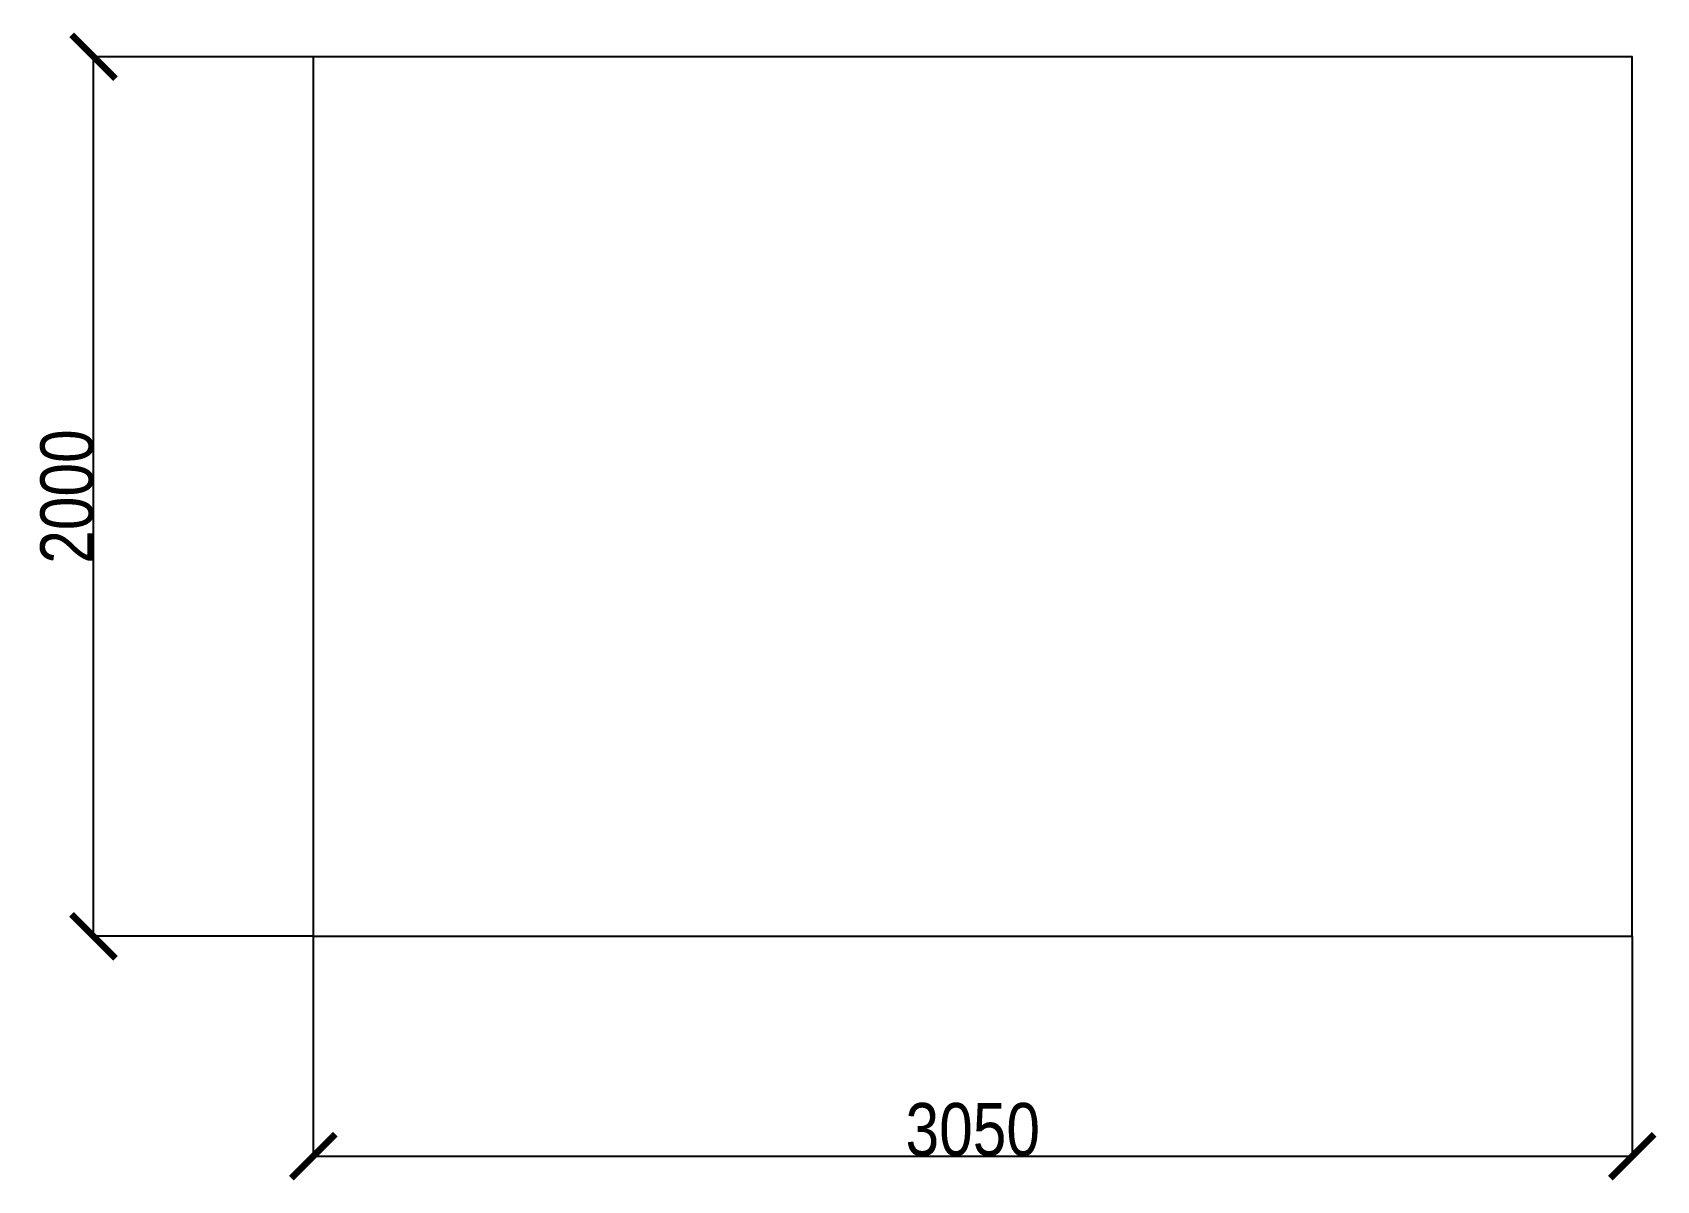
# Model space of a CAD drawing. Header units: millimetres. Extents: x -639 to 3055, y -555 to 2055.
import ezdxf

# ---------------------------------------------------------------- set-up
doc = ezdxf.new("R2010")
doc.units = ezdxf.units.MM
doc.styles.add('OpenSansCondensed-Light', font='OpenSansCondensed-Light.ttf')
doc.dimstyles.new('EZDXF', dxfattribs={"dimtxt": 0.25, "dimasz": 0.175, "dimexe": 0.375, "dimexo": 0.125, "dimgap": 0.1, "dimtad": 1, "dimlfac": 100, "dimzin": 12, "dimdsep": 46, "dimtxsty": 'OpenSansCondensed-Light', "dimblk": 'ARCHTICK', "dimcen": 2.5, "dimazin": 3, "dimtfac": 0.5, "dimtmove": 2, "dimatfit": 3})

# ---------------------------------------------------------------- blocks, each defined once
blk = doc.blocks.new('_ARCHTICK')
at = {"color": 0, "linetype": 'BYBLOCK', "const_width": 0.15}
blk.add_lwpolyline([(-0.5, -0.5), (0.5, 0.5)], dxfattribs=at)

msp = doc.modelspace()

# ---------------------------------------------------------------- linework, layer by layer
msp.add_lwpolyline([(0, 0), (3000, 0), (3000, 2000), (0, 2000)], close=True)

# ---------------------------------------------------------------- dimensions: what is measured, and where the dimension line sits
msp.add_linear_dim(base=(-500, 0), p1=(0, 0), p2=(0, 2000), angle=90, text='2000', dimstyle='EZDXF', override={"dimtxt": 120, "dimasz": 100}).render()
msp.add_linear_dim(base=(0, -500), p1=(0, 0), p2=(3000, 0), text='3050', dimstyle='EZDXF', override={"dimtxt": 120, "dimasz": 100}).render()

doc.saveas('drawing.dxf')
